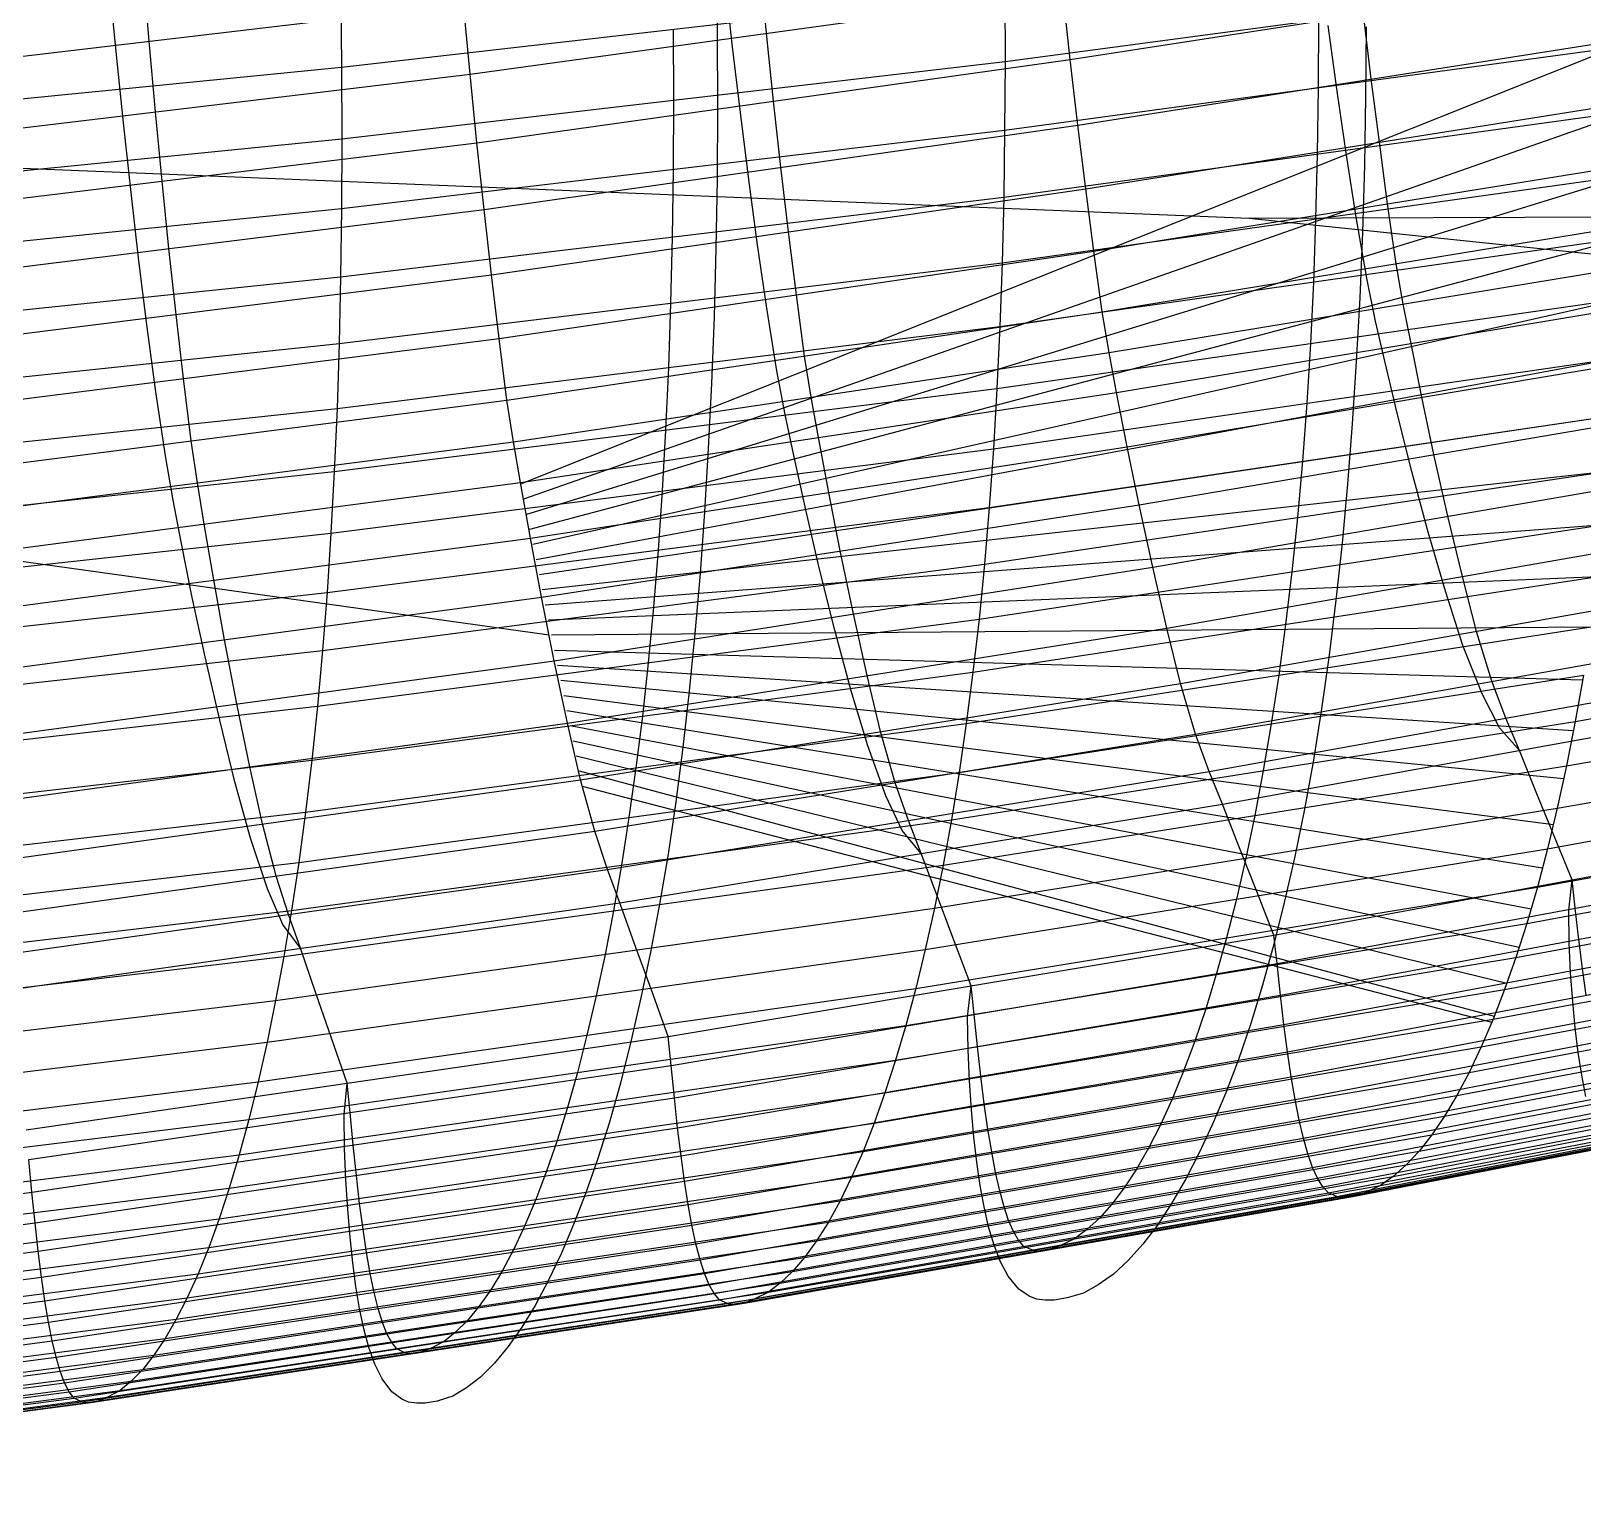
# Model space of a CAD drawing. Extents: x -530 to 530, y -2 to 255.
# Drawn here: x 273 to 325.9, y 14.5 to 64.3 of the extents above; entities that cross this region are included whole.
import ezdxf

# ---------------------------------------------------------------- set-up
doc = ezdxf.new("R2010")
doc.units = 0
doc.header["$MEASUREMENT"] = 0
doc.layers.add('default', color=7, linetype='Continuous')

msp = doc.modelspace()

# ---------------------------------------------------------------- linework, layer by layer
at = {"layer": 'default', "color": 4, "linetype": 'Continuous'}
for p, q in [((296.333, 66.672, 36.774), (296.362, 64.143, 36.91)), ((296.871, 63.816, 90.392), (296.606, 66.203, 90.709)), ((275.878, 63.569, 80.078), (275.634, 66.054, 80.397)), ((296.362, 64.143, 36.91), (296.374, 61.66, 37.085)), ((317.482, 62.214, 101.034), (317.18, 64.446, 101.38)), ((318.473, 64.411, 49.338), (318.454, 62.024, 49.559)), ((276.127, 61.136, 79.745), (275.878, 63.569, 80.078)), ((289.663, 48.837, 80.015), (327.525, 63.942, 59.089)), ((297.15, 61.482, 90.047), (296.871, 63.816, 90.392)), ((317.799, 60.039, 100.659), (317.482, 62.214, 101.034)), ((318.454, 62.024, 49.559), (318.41, 59.691, 49.826)), ((289.768, 48.322, 79.846), (327.49, 61.544, 59.341)), ((296.374, 61.66, 37.085), (296.356, 59.229, 37.311)), ((297.436, 59.202, 89.682), (297.15, 61.482, 90.047)), ((276.388, 58.757, 79.382), (276.127, 61.136, 79.745)), ((318.133, 57.926, 100.25), (317.799, 60.039, 100.659)), ((289.873, 47.807, 79.676), (327.433, 59.357, 59.615)), ((296.356, 59.229, 37.311), (296.315, 56.853, 37.586)), ((318.41, 59.691, 49.826), (318.344, 57.406, 50.134)), ((276.656, 56.433, 79), (276.388, 58.757, 79.382)), ((297.736, 56.98, 89.288), (297.436, 59.202, 89.682)), ((318.497, 55.839, 99.802), (318.133, 57.926, 100.25)), ((289.978, 47.292, 79.506), (327.352, 57.227, 59.929)), ((318.344, 57.406, 50.134), (318.252, 55.176, 50.483)), ((296.315, 56.853, 37.586), (296.252, 54.526, 37.902)), ((298.051, 54.822, 88.858), (297.736, 56.98, 89.288)), ((276.937, 54.168, 78.587), (276.656, 56.433, 79)), ((318.793, 54.379, 99.395), (318.497, 55.839, 99.802)), ((290.083, 46.777, 79.336), (327.247, 55.151, 60.281)), ((318.252, 55.176, 50.483), (318.137, 52.999, 50.873)), ((296.252, 54.526, 37.902), (296.166, 52.255, 38.262)), ((298.395, 52.69, 88.388), (298.051, 54.822, 88.858)), ((277.232, 51.969, 78.137), (276.937, 54.168, 78.587)), ((319.103, 53.016, 98.962), (318.793, 54.379, 99.395)), ((290.188, 46.262, 79.166), (327.119, 53.135, 60.67)), ((318.137, 52.999, 50.873), (317.998, 50.88, 51.304)), ((319.535, 51.199, 98.362), (319.103, 53.016, 98.962)), ((298.674, 51.199, 87.962), (298.395, 52.69, 88.388)), ((277.556, 49.795, 77.645), (277.232, 51.969, 78.137)), ((296.166, 52.255, 38.262), (296.057, 50.038, 38.665)), ((290.293, 45.747, 78.996), (326.967, 51.179, 61.097)), ((298.967, 49.806, 87.508), (298.674, 51.199, 87.962)), ((317.998, 50.88, 51.304), (317.835, 48.82, 51.775)), ((320.025, 49.261, 97.675), (319.535, 51.199, 98.362)), ((277.817, 48.275, 77.201), (277.556, 49.795, 77.645)), ((296.057, 50.038, 38.665), (295.927, 47.881, 39.11)), ((299.376, 47.95, 86.88), (298.967, 49.806, 87.508)), ((290.398, 45.232, 78.827), (326.793, 49.281, 61.56)), ((320.588, 47.187, 96.866), (320.025, 49.261, 97.675)), ((317.835, 48.82, 51.775), (317.649, 46.815, 52.286)), ((278.091, 46.855, 76.727), (277.817, 48.275, 77.201)), ((295.927, 47.881, 39.11), (295.774, 45.783, 39.596)), ((299.839, 45.969, 86.161), (299.376, 47.95, 86.88)), ((290.503, 44.717, 78.657), (326.595, 47.446, 62.06)), ((321.177, 45.173, 96.01), (320.588, 47.187, 96.866)), ((278.474, 44.962, 76.071), (278.091, 46.855, 76.727)), ((317.649, 46.815, 52.286), (317.438, 44.873, 52.838)), ((290.608, 44.203, 78.487), (326.377, 45.673, 62.593)), ((295.774, 45.783, 39.596), (295.599, 43.742, 40.125)), ((300.371, 43.849, 85.315), (299.839, 45.969, 86.161)), ((278.908, 42.942, 75.32), (278.474, 44.962, 76.071)), ((321.771, 43.333, 95.14), (321.177, 45.173, 96.01)), ((317.438, 44.873, 52.838), (317.206, 42.993, 53.426)), ((290.713, 43.688, 78.317), (326.136, 43.963, 63.162)), ((295.599, 43.742, 40.125), (295.401, 41.766, 40.696)), ((300.927, 41.788, 84.421), (300.371, 43.849, 85.315)), ((279.407, 40.781, 74.437), (278.908, 42.942, 75.32)), ((290.818, 43.173, 78.147), (325.847, 42.159, 63.823)), ((317.206, 42.993, 53.426), (316.955, 41.171, 54.045)), ((322.421, 41.676, 94.149), (321.771, 43.333, 95.14)), ((290.923, 42.658, 77.977), (325.536, 40.436, 64.52)), ((291.028, 42.143, 77.808), (325.203, 38.791, 65.249)), ((301.489, 39.907, 83.511), (300.927, 41.788, 84.421)), ((291.133, 41.628, 77.638), (324.85, 37.229, 66.008)), ((295.401, 41.766, 40.696), (295.184, 39.852, 41.305)), ((323.014, 40.518, 93.208), (322.421, 41.676, 94.149)), ((279.929, 38.68, 73.504), (279.407, 40.781, 74.437)), ((291.238, 41.113, 77.468), (324.478, 35.75, 66.795)), ((316.955, 41.171, 54.045), (316.679, 39.419, 54.708)), ((291.344, 40.598, 77.298), (324.089, 34.356, 67.605)), ((323.694, 39.748, 92.094), (323.014, 40.518, 93.208)), ((291.449, 40.083, 77.128), (323.684, 33.048, 68.438)), ((295.184, 39.852, 41.305), (294.948, 37.998, 41.946)), ((302.102, 38.21, 82.478), (301.489, 39.907, 83.511)), ((324.291, 38.279, 91.179), (323.694, 39.748, 92.094)), ((291.554, 39.568, 76.959), (323.265, 31.827, 69.289)), ((316.679, 39.419, 54.708), (316.369, 37.748, 55.427)), ((280.456, 36.761, 72.555), (279.929, 38.68, 73.504)), ((291.659, 39.053, 76.789), (322.834, 30.694, 70.155)), ((291.764, 38.538, 76.619), (322.754, 30.497, 70.314)), ((302.661, 37.021, 81.499), (302.102, 38.21, 82.478)), ((324.89, 36.81, 90.264), (324.291, 38.279, 91.179)), ((294.948, 37.998, 41.946), (294.689, 36.215, 42.632)), ((316.369, 37.748, 55.427), (316.038, 36.144, 56.181)), ((303.309, 36.239, 80.325), (302.661, 37.021, 81.499)), ((281.032, 35.032, 71.477), (280.456, 36.761, 72.555)), ((325.488, 35.341, 89.35), (324.89, 36.81, 90.264)), ((294.689, 36.215, 42.632), (294.398, 34.514, 43.377)), ((303.875, 34.737, 79.368), (303.309, 36.239, 80.325)), ((316.038, 36.144, 56.181), (315.688, 34.612, 56.965)), ((281.556, 33.821, 70.455), (281.032, 35.032, 71.477)), ((325.383, 34.314, 89.611), (325.488, 35.341, 89.35)), ((294.398, 34.514, 43.377), (294.089, 32.882, 44.158)), ((304.442, 33.235, 78.41), (303.875, 34.737, 79.368)), ((315.688, 34.612, 56.965), (315.326, 33.147, 57.767)), ((325.391, 33.207, 89.685), (325.383, 34.314, 89.611)), ((282.158, 33.012, 69.245), (281.556, 33.821, 70.455)), ((282.689, 31.48, 68.247), (282.158, 33.012, 69.245)), ((294.089, 32.882, 44.158), (293.76, 31.323, 44.97)), ((305.008, 31.733, 77.452), (304.442, 33.235, 78.41)), ((315.326, 33.147, 57.767), (314.944, 31.759, 58.601)), ((325.44, 32.17, 89.684), (325.391, 33.207, 89.685)), ((304.893, 30.679, 77.753), (305.008, 31.733, 77.452)), ((314.944, 31.759, 58.601), (314.547, 30.445, 59.459)), ((325.509, 31.2, 89.641), (325.44, 32.17, 89.684)), ((283.221, 29.947, 67.249), (282.689, 31.48, 68.247)), ((293.76, 31.323, 44.97), (293.421, 29.832, 45.802)), ((325.596, 30.298, 89.562), (325.509, 31.2, 89.641)), ((304.906, 29.552, 77.818), (304.893, 30.679, 77.753)), ((314.547, 30.445, 59.459), (314.122, 29.227, 60.362)), ((325.7, 29.461, 89.451), (325.596, 30.298, 89.562)), ((283.752, 28.415, 66.251), (283.221, 29.947, 67.249)), ((293.421, 29.832, 45.802), (293.063, 28.421, 46.666)), ((304.955, 28.493, 77.81), (304.906, 29.552, 77.818)), ((314.122, 29.227, 60.362), (313.688, 28.082, 61.274)), ((325.82, 28.685, 89.306), (325.7, 29.461, 89.451)), ((325.96, 27.965, 89.122), (325.82, 28.685, 89.306)), ((283.653, 27.345, 66.543), (283.752, 28.415, 66.251)), ((293.063, 28.421, 46.666), (292.691, 27.084, 47.556)), ((305.022, 27.503, 77.761), (304.955, 28.493, 77.81)), ((313.688, 28.082, 61.274), (313.241, 27.022, 62.205)), ((305.105, 26.581, 77.676), (305.022, 27.503, 77.761)), ((283.663, 26.195, 66.613), (283.653, 27.345, 66.543)), ((292.691, 27.084, 47.556), (292.292, 25.845, 48.491)), ((313.241, 27.022, 62.205), (312.785, 26.038, 63.151)), ((305.204, 25.727, 77.557), (305.105, 26.581, 77.676)), ((283.708, 25.117, 66.605), (283.663, 26.195, 66.613)), ((312.785, 26.038, 63.151), (312.318, 25.129, 64.106)), ((292.292, 25.845, 48.491), (291.886, 24.68, 49.437)), ((305.318, 24.934, 77.403), (305.204, 25.727, 77.557)), ((283.77, 24.108, 66.554), (283.708, 25.117, 66.605)), ((305.452, 24.198, 77.208), (305.318, 24.934, 77.403)), ((312.318, 25.129, 64.106), (311.842, 24.311, 65.074)), ((291.886, 24.68, 49.437), (291.467, 23.602, 50.402)), ((283.848, 23.168, 66.464), (283.77, 24.108, 66.554)), ((305.609, 23.518, 76.965), (305.452, 24.198, 77.208)), ((311.842, 24.311, 65.074), (311.359, 23.576, 66.051)), ((291.467, 23.602, 50.402), (291.039, 22.602, 51.383)), ((305.794, 22.893, 76.664), (305.609, 23.518, 76.965)), ((311.359, 23.576, 66.051), (310.864, 22.933, 67.04)), ((283.94, 22.298, 66.34), (283.848, 23.168, 66.464)), ((306.013, 22.33, 76.293), (305.794, 22.893, 76.664)), ((310.864, 22.933, 67.04), (310.365, 22.374, 68.031)), ((284.048, 21.49, 66.178), (283.94, 22.298, 66.34)), ((291.039, 22.602, 51.383), (290.603, 21.677, 52.375)), ((306.278, 21.84, 75.831), (306.013, 22.33, 76.293)), ((310.365, 22.374, 68.031), (309.859, 21.908, 69.032)), ((306.633, 21.403, 75.202), (306.278, 21.84, 75.831)), ((309.859, 21.908, 69.032), (309.343, 21.546, 70.033)), ((284.173, 20.741, 65.976), (284.048, 21.49, 66.178)), ((290.603, 21.677, 52.375), (290.157, 20.846, 53.378)), ((306.993, 21.159, 74.517), (306.633, 21.403, 75.202)), ((307.24, 21.061, 74.063), (306.993, 21.159, 74.517)), ((308.843, 21.263, 71.016), (308.282, 21.097, 72.079)), ((309.343, 21.546, 70.033), (308.843, 21.263, 71.016)), ((284.319, 20.049, 65.723), (284.173, 20.741, 65.976)), ((290.157, 20.846, 53.378), (289.703, 20.099, 54.392)), ((307.535, 21.024, 73.499), (307.24, 21.061, 74.063)), ((307.843, 21.024, 72.921), (307.535, 21.024, 73.499)), ((308.282, 21.097, 72.079), (307.843, 21.024, 72.921)), ((289.703, 20.099, 54.392), (289.24, 19.445, 55.418)), ((284.493, 19.412, 65.41), (284.319, 20.049, 65.723)), ((284.698, 18.839, 65.023), (284.493, 19.412, 65.41)), ((289.24, 19.445, 55.418), (288.773, 18.878, 56.446)), ((284.946, 18.34, 64.544), (284.698, 18.839, 65.023)), ((288.773, 18.878, 56.446), (288.298, 18.404, 57.485)), ((285.278, 17.897, 63.891), (284.946, 18.34, 64.544)), ((287.815, 18.036, 58.524), (287.347, 17.75, 59.545)), ((288.298, 18.404, 57.485), (287.815, 18.036, 58.524)), ((285.614, 17.647, 63.18), (285.278, 17.897, 63.891)), ((285.845, 17.547, 62.71), (285.614, 17.647, 63.18)), ((286.121, 17.51, 62.125), (285.845, 17.547, 62.71)), ((286.409, 17.508, 61.524), (286.121, 17.51, 62.125)), ((286.821, 17.582, 60.649), (286.409, 17.508, 61.524)), ((287.347, 17.75, 59.545), (286.821, 17.582, 60.649))]:
    msp.add_line(p, q, dxfattribs=at)
at = {"layer": 'default', "color": 7, "linetype": 'Continuous'}
for p, q in [((277.007, 63.919, 77.664), (276.799, 66.381, 77.907)), ((298.044, 64.186, 88.127), (297.814, 66.552, 88.378)), ((316.852, 64.652, 52.378), (316.84, 62.335, 52.584)), ((318.648, 62.63, 98.986), (318.384, 64.839, 99.267)), ((294.858, 64.325, 40.046), (294.868, 61.909, 40.215)), ((298.283, 61.875, 87.856), (298.044, 64.186, 88.127)), ((277.222, 61.507, 77.4), (277.007, 63.919, 77.664)), ((318.921, 60.475, 98.685), (318.648, 62.63, 98.986)), ((294.868, 61.909, 40.215), (294.856, 59.548, 40.425)), ((298.532, 59.619, 87.56), (298.283, 61.875, 87.856)), ((316.84, 62.335, 52.584), (316.806, 60.071, 52.824)), ((277.446, 59.152, 77.114), (277.222, 61.507, 77.4)), ((319.204, 58.378, 98.363), (318.921, 60.475, 98.685)), ((316.806, 60.071, 52.824), (316.751, 57.862, 53.103)), ((294.856, 59.548, 40.425), (294.825, 57.242, 40.672)), ((298.791, 57.418, 87.241), (298.532, 59.619, 87.56)), ((277.679, 56.852, 76.803), (277.446, 59.152, 77.114)), ((319.496, 56.335, 98.02), (319.204, 58.378, 98.363)), ((316.751, 57.862, 53.103), (316.672, 55.712, 53.422)), ((294.825, 57.242, 40.672), (294.772, 54.992, 40.959)), ((299.058, 55.276, 86.902), (298.791, 57.418, 87.241)), ((277.922, 54.608, 76.469), (277.679, 56.852, 76.803)), ((319.738, 54.96, 97.711), (319.496, 56.335, 98.02)), ((316.672, 55.712, 53.422), (316.57, 53.615, 53.78)), ((299.335, 53.189, 86.54), (299.058, 55.276, 86.902)), ((278.172, 52.425, 76.113), (277.922, 54.608, 76.469)), ((294.772, 54.992, 40.959), (294.698, 52.801, 41.287)), ((320.001, 53.618, 97.365), (319.738, 54.96, 97.711)), ((316.57, 53.615, 53.78), (316.445, 51.58, 54.176)), ((320.371, 51.786, 96.871), (320.001, 53.618, 97.365)), ((299.564, 51.785, 86.216), (299.335, 53.189, 86.54)), ((278.432, 50.297, 75.734), (278.172, 52.425, 76.113)), ((294.698, 52.801, 41.287), (294.602, 50.665, 41.657)), ((299.812, 50.413, 85.852), (299.564, 51.785, 86.216)), ((316.445, 51.58, 54.176), (316.298, 49.605, 54.61)), ((320.783, 49.835, 96.314), (320.371, 51.786, 96.871)), ((278.646, 48.866, 75.395), (278.432, 50.297, 75.734)), ((294.602, 50.665, 41.657), (294.485, 48.592, 42.067)), ((300.163, 48.542, 85.333), (299.812, 50.413, 85.852)), ((321.259, 47.734, 95.659), (320.783, 49.835, 96.314)), ((316.298, 49.605, 54.61), (316.129, 47.688, 55.082)), ((278.879, 47.467, 75.014), (278.646, 48.866, 75.395)), ((294.485, 48.592, 42.067), (294.347, 46.58, 42.515)), ((300.553, 46.548, 84.748), (300.163, 48.542, 85.333)), ((316.129, 47.688, 55.082), (315.937, 45.835, 55.592)), ((321.753, 45.68, 94.969), (321.259, 47.734, 95.659)), ((279.208, 45.56, 74.472), (278.879, 47.467, 75.014)), ((294.347, 46.58, 42.515), (294.188, 44.628, 43.003)), ((301.004, 44.402, 84.061), (300.553, 46.548, 84.748)), ((279.574, 43.526, 73.86), (279.208, 45.56, 74.472)), ((315.937, 45.835, 55.592), (315.725, 44.045, 56.135)), ((322.235, 43.81, 94.286), (321.753, 45.68, 94.969)), ((294.188, 44.628, 43.003), (294.008, 42.741, 43.531)), ((301.471, 42.303, 83.338), (301.004, 44.402, 84.061)), ((315.725, 44.045, 56.135), (315.492, 42.318, 56.714)), ((279.996, 41.338, 73.143), (279.574, 43.526, 73.86)), ((322.759, 42.108, 93.518), (322.235, 43.81, 94.286)), ((294.008, 42.741, 43.531), (293.809, 40.918, 44.094)), ((315.492, 42.318, 56.714), (315.239, 40.657, 57.325)), ((301.928, 40.392, 82.621), (301.471, 42.303, 83.338)), ((323.235, 40.854, 92.797), (322.759, 42.108, 93.518)), ((280.435, 39.198, 72.387), (279.996, 41.338, 73.143)), ((293.809, 40.918, 44.094), (293.589, 39.159, 44.693)), ((323.694, 39.748, 92.094), (323.235, 40.854, 92.797)), ((302.423, 38.652, 81.817), (301.928, 40.392, 82.621)), ((315.239, 40.657, 57.325), (314.967, 39.063, 57.965)), ((324.291, 38.279, 91.179), (323.694, 39.748, 92.094)), ((280.863, 37.249, 71.639), (280.435, 39.198, 72.387)), ((293.589, 39.159, 44.693), (293.352, 37.468, 45.326)), ((302.874, 37.369, 81.061), (302.423, 38.652, 81.817)), ((314.967, 39.063, 57.965), (314.679, 37.535, 58.633)), ((324.89, 36.81, 90.264), (324.291, 38.279, 91.179)), ((281.328, 35.474, 70.8), (280.863, 37.249, 71.639)), ((293.352, 37.468, 45.326), (293.097, 35.845, 45.991)), ((303.309, 36.239, 80.325), (302.874, 37.369, 81.061)), ((314.679, 37.535, 58.633), (314.373, 36.077, 59.329)), ((325.488, 35.341, 89.35), (324.89, 36.81, 90.264)), ((303.875, 34.737, 79.368), (303.309, 36.239, 80.325)), ((314.373, 36.077, 59.329), (314.051, 34.687, 60.049)), ((281.751, 34.166, 70.012), (281.328, 35.474, 70.8)), ((293.097, 35.845, 45.991), (292.826, 34.289, 46.683)), ((325.598, 34.382, 89.235), (325.488, 35.341, 89.35)), ((304.442, 33.235, 78.41), (303.875, 34.737, 79.368)), ((314.051, 34.687, 60.049), (313.715, 33.369, 60.79)), ((325.718, 33.316, 89.112), (325.598, 34.382, 89.235)), ((282.158, 33.012, 69.245), (281.751, 34.166, 70.012)), ((292.826, 34.289, 46.683), (292.539, 32.805, 47.405)), ((313.715, 33.369, 60.79), (313.366, 32.121, 61.551)), ((325.84, 32.324, 88.98), (325.718, 33.316, 89.112)), ((282.689, 31.48, 68.247), (282.158, 33.012, 69.245)), ((292.539, 32.805, 47.405), (292.237, 31.389, 48.152)), ((305.008, 31.733, 77.452), (304.442, 33.235, 78.41)), ((325.966, 31.406, 88.836), (325.84, 32.324, 88.98)), ((305.113, 30.754, 77.33), (305.008, 31.733, 77.452)), ((313.366, 32.121, 61.551), (313.005, 30.948, 62.329)), ((283.221, 29.947, 67.249), (282.689, 31.48, 68.247)), ((292.237, 31.389, 48.152), (291.922, 30.048, 48.921)), ((305.226, 29.665, 77.201), (305.113, 30.754, 77.33)), ((313.005, 30.948, 62.329), (312.632, 29.847, 63.123)), ((283.752, 28.415, 66.251), (283.221, 29.947, 67.249)), ((291.922, 30.048, 48.921), (291.594, 28.778, 49.71)), ((305.341, 28.652, 77.061), (305.226, 29.665, 77.201)), ((312.632, 29.847, 63.123), (312.25, 28.822, 63.928)), ((291.594, 28.778, 49.71), (291.255, 27.584, 50.518)), ((305.46, 27.713, 76.909), (305.341, 28.652, 77.061)), ((312.25, 28.822, 63.928), (311.86, 27.871, 64.743)), ((283.85, 27.417, 66.123), (283.752, 28.415, 66.251)), ((291.255, 27.584, 50.518), (290.905, 26.464, 51.343)), ((305.584, 26.852, 76.742), (305.46, 27.713, 76.909)), ((311.86, 27.871, 64.743), (311.461, 26.997, 65.57)), ((283.956, 26.307, 65.987), (283.85, 27.417, 66.123)), ((311.461, 26.997, 65.57), (311.056, 26.203, 66.402)), ((290.905, 26.464, 51.343), (290.547, 25.421, 52.179)), ((305.712, 26.071, 76.56), (305.584, 26.852, 76.742)), ((284.064, 25.274, 65.84), (283.956, 26.307, 65.987)), ((305.845, 25.367, 76.362), (305.712, 26.071, 76.56)), ((311.056, 26.203, 66.402), (310.645, 25.485, 67.239)), ((290.547, 25.421, 52.179), (290.181, 24.453, 53.026)), ((310.645, 25.485, 67.239), (310.228, 24.848, 68.08)), ((284.176, 24.317, 65.68), (284.064, 25.274, 65.84)), ((305.985, 24.743, 76.145), (305.845, 25.367, 76.362)), ((290.181, 24.453, 53.026), (289.806, 23.565, 53.884)), ((306.133, 24.201, 75.908), (305.985, 24.743, 76.145)), ((310.228, 24.848, 68.08), (309.806, 24.292, 68.925)), ((284.291, 23.44, 65.505), (284.176, 24.317, 65.68)), ((306.289, 23.739, 75.647), (306.133, 24.201, 75.908)), ((309.383, 23.815, 69.767), (308.947, 23.422, 70.624)), ((309.806, 24.292, 68.925), (309.383, 23.815, 69.767)), ((284.411, 22.643, 65.315), (284.291, 23.44, 65.505)), ((289.806, 23.565, 53.884), (289.426, 22.757, 54.749)), ((306.453, 23.361, 75.365), (306.289, 23.739, 75.647)), ((306.627, 23.065, 75.059), (306.453, 23.361, 75.365)), ((308.947, 23.422, 70.624), (308.535, 23.112, 71.431)), ((289.426, 22.757, 54.749), (289.04, 22.028, 55.619)), ((306.811, 22.856, 74.724), (306.627, 23.065, 75.059)), ((307.083, 22.733, 74.219), (306.811, 22.856, 74.724)), ((307.675, 22.748, 73.092), (307.436, 22.707, 73.551)), ((308.058, 22.887, 72.355), (307.675, 22.748, 73.092)), ((308.535, 23.112, 71.431), (308.058, 22.887, 72.355)), ((284.537, 21.926, 65.108), (284.411, 22.643, 65.315)), ((307.208, 22.693, 73.984), (307.083, 22.733, 74.219)), ((307.436, 22.707, 73.551), (307.208, 22.693, 73.984)), ((284.668, 21.289, 64.882), (284.537, 21.926, 65.108)), ((289.04, 22.028, 55.619), (288.649, 21.379, 56.493)), ((284.806, 20.736, 64.634), (284.668, 21.289, 64.882)), ((288.649, 21.379, 56.493), (288.253, 20.814, 57.37)), ((284.953, 20.265, 64.362), (284.806, 20.736, 64.634)), ((288.253, 20.814, 57.37), (287.855, 20.331, 58.245)), ((285.107, 19.879, 64.067), (284.953, 20.265, 64.362)), ((287.855, 20.331, 58.245), (287.447, 19.932, 59.137)), ((285.27, 19.577, 63.749), (285.107, 19.879, 64.067)), ((285.443, 19.363, 63.401), (285.27, 19.577, 63.749)), ((287.06, 19.618, 59.975), (286.612, 19.39, 60.937)), ((287.447, 19.932, 59.137), (287.06, 19.618, 59.975)), ((285.698, 19.237, 62.875), (285.443, 19.363, 63.401)), ((285.815, 19.196, 62.63), (285.698, 19.237, 62.875)), ((286.029, 19.209, 62.18), (285.815, 19.196, 62.63)), ((286.254, 19.25, 61.703), (286.029, 19.209, 62.18)), ((286.612, 19.39, 60.937), (286.254, 19.25, 61.703))]:
    msp.add_line(p, q, dxfattribs=at)
at = {"layer": 'default', "color": 3, "linetype": 'Continuous'}
for p, q in [((308.392, 63.294, 93.629), (328.377, 66.384, 104.904)), ((287.943, 62.791, 82.362), (308.146, 65.582, 93.893)), ((308.392, 63.294, 93.629), (308.146, 65.582, 93.893)), ((266.294, 62.656, 72.709), (287.72, 65.181, 82.62)), ((287.943, 62.791, 82.362), (287.72, 65.181, 82.62)), ((308.649, 61.06, 93.341), (328.646, 64.2, 104.632)), ((288.174, 60.457, 82.083), (308.392, 63.294, 93.629)), ((308.649, 61.06, 93.341), (308.392, 63.294, 93.629)), ((266.502, 60.223, 72.438), (287.943, 62.791, 82.362)), ((288.174, 60.457, 82.083), (287.943, 62.791, 82.362)), ((308.916, 58.881, 93.031), (328.927, 62.069, 104.338)), ((288.415, 58.178, 81.778), (308.649, 61.06, 93.341)), ((308.916, 58.881, 93.031), (308.649, 61.06, 93.341)), ((266.718, 57.846, 72.146), (288.174, 60.457, 82.083)), ((288.415, 58.178, 81.778), (288.174, 60.457, 82.083)), ((309.192, 56.761, 92.7), (329.216, 59.995, 104.026)), ((288.666, 55.955, 81.451), (308.916, 58.881, 93.031)), ((309.192, 56.761, 92.7), (308.916, 58.881, 93.031)), ((266.944, 55.526, 71.827), (288.415, 58.178, 81.778)), ((288.666, 55.955, 81.451), (288.415, 58.178, 81.778)), ((309.477, 54.695, 92.348), (329.515, 57.975, 103.692)), ((288.925, 53.791, 81.103), (309.192, 56.761, 92.7)), ((309.477, 54.695, 92.348), (309.192, 56.761, 92.7)), ((309.713, 53.305, 92.032), (329.763, 56.616, 103.391)), ((267.178, 53.262, 71.486), (288.666, 55.955, 81.451)), ((288.925, 53.791, 81.103), (288.666, 55.955, 81.451)), ((309.969, 51.947, 91.676), (330.032, 55.288, 103.053)), ((289.193, 51.683, 80.733), (309.477, 54.695, 92.348)), ((309.713, 53.305, 92.032), (309.477, 54.695, 92.348)), ((267.42, 51.058, 71.122), (288.925, 53.791, 81.103)), ((289.193, 51.683, 80.733), (288.925, 53.791, 81.103)), ((310.331, 50.095, 91.17), (330.411, 53.478, 102.572)), ((289.414, 50.265, 80.4), (309.713, 53.305, 92.032)), ((309.969, 51.947, 91.676), (309.713, 53.305, 92.032)), ((289.655, 48.879, 80.027), (309.969, 51.947, 91.676)), ((310.331, 50.095, 91.17), (309.969, 51.947, 91.676)), ((267.671, 48.911, 70.735), (289.193, 51.683, 80.733)), ((289.414, 50.265, 80.4), (289.193, 51.683, 80.733)), ((310.734, 48.121, 90.599), (330.833, 51.548, 102.028)), ((267.878, 47.467, 70.389), (289.414, 50.265, 80.4)), ((289.655, 48.879, 80.027), (289.414, 50.265, 80.4)), ((289.994, 46.989, 79.496), (310.331, 50.095, 91.17)), ((310.734, 48.121, 90.599), (310.331, 50.095, 91.17)), ((311.198, 45.997, 89.928), (331.32, 49.472, 101.39)), ((268.104, 46.055, 70), (289.655, 48.879, 80.027)), ((289.994, 46.989, 79.496), (289.655, 48.879, 80.027)), ((290.373, 44.974, 78.897), (310.734, 48.121, 90.599)), ((311.198, 45.997, 89.928), (310.734, 48.121, 90.599)), ((311.681, 43.92, 89.222), (331.826, 47.441, 100.717)), ((268.421, 44.13, 69.447), (289.994, 46.989, 79.496)), ((290.373, 44.974, 78.897), (289.994, 46.989, 79.496)), ((290.809, 42.807, 78.194), (311.198, 45.997, 89.928)), ((311.681, 43.92, 89.222), (311.198, 45.997, 89.928)), ((312.151, 42.029, 88.522), (332.319, 45.592, 100.051)), ((268.775, 42.078, 68.824), (290.373, 44.974, 78.897)), ((290.809, 42.807, 78.194), (290.373, 44.974, 78.897)), ((291.262, 40.686, 77.454), (311.681, 43.92, 89.222)), ((312.151, 42.029, 88.522), (311.681, 43.92, 89.222)), ((312.662, 40.307, 87.736), (332.855, 43.909, 99.301)), ((269.184, 39.87, 68.092), (290.809, 42.807, 78.194)), ((291.262, 40.686, 77.454), (290.809, 42.807, 78.194)), ((313.127, 39.038, 86.997), (333.342, 42.67, 98.597)), ((291.704, 38.755, 76.721), (312.151, 42.029, 88.522)), ((312.662, 40.307, 87.736), (312.151, 42.029, 88.522)), ((313.575, 37.919, 86.277), (333.812, 41.577, 97.91)), ((269.608, 37.709, 67.321), (291.262, 40.686, 77.454)), ((291.704, 38.755, 76.721), (291.262, 40.686, 77.454)), ((292.185, 36.997, 75.898), (312.662, 40.307, 87.736)), ((313.127, 39.038, 86.997), (312.662, 40.307, 87.736)), ((270.022, 35.742, 66.558), (291.704, 38.755, 76.721)), ((292.185, 36.997, 75.898), (291.704, 38.755, 76.721)), ((292.621, 35.701, 75.125), (313.127, 39.038, 86.997)), ((313.575, 37.919, 86.277), (313.127, 39.038, 86.997)), ((293.042, 34.559, 74.373), (313.575, 37.919, 86.277)), ((270.471, 33.951, 65.702), (292.185, 36.997, 75.898)), ((292.621, 35.701, 75.125), (292.185, 36.997, 75.898)), ((270.88, 32.63, 64.9), (292.621, 35.701, 75.125)), ((293.042, 34.559, 74.373), (292.621, 35.701, 75.125)), ((271.274, 31.465, 64.118), (293.042, 34.559, 74.373))]:
    msp.add_line(p, q, dxfattribs=at)
at = {"layer": 'default', "color": 5, "linetype": 'Continuous'}
for p, q in [((283.56, 63.031, 34.403), (306.156, 65.619, 45.689)), ((306.156, 65.619, 45.689), (306.166, 63.224, 45.856)), ((306.166, 63.224, 45.856), (327.537, 66.079, 58.901)), ((283.532, 65.52, 34.268), (283.56, 63.031, 34.403)), ((306.154, 60.884, 46.064), (327.525, 63.785, 59.103)), ((259.525, 60.664, 25.387), (283.56, 63.031, 34.403)), ((283.56, 63.031, 34.403), (283.57, 60.594, 34.573)), ((283.57, 60.594, 34.573), (306.166, 63.224, 45.856)), ((306.166, 63.224, 45.856), (306.154, 60.884, 46.064)), ((306.122, 58.599, 46.308), (327.49, 61.544, 59.341)), ((283.558, 58.212, 34.785), (306.154, 60.884, 46.064)), ((306.154, 60.884, 46.064), (306.122, 58.599, 46.308)), ((259.534, 58.187, 25.56), (283.57, 60.594, 34.573)), ((283.57, 60.594, 34.573), (283.558, 58.212, 34.785)), ((306.068, 56.368, 46.591), (327.433, 59.357, 59.615)), ((259.523, 55.767, 25.777), (283.558, 58.212, 34.785)), ((283.527, 55.886, 35.036), (306.122, 58.599, 46.308)), ((283.558, 58.212, 34.785), (283.527, 55.886, 35.036)), ((306.122, 58.599, 46.308), (306.068, 56.368, 46.591)), ((305.992, 54.197, 46.915), (327.352, 57.227, 59.929)), ((283.477, 53.616, 35.327), (306.068, 56.368, 46.591)), ((306.068, 56.368, 46.591), (305.992, 54.197, 46.915)), ((259.494, 53.404, 26.033), (283.527, 55.886, 35.036)), ((283.527, 55.886, 35.036), (283.477, 53.616, 35.327)), ((305.893, 52.08, 47.279), (327.247, 55.151, 60.281)), ((283.405, 51.405, 35.66), (305.992, 54.197, 46.915)), ((305.992, 54.197, 46.915), (305.893, 52.08, 47.279)), ((259.448, 51.098, 26.332), (283.477, 53.616, 35.327)), ((283.477, 53.616, 35.327), (283.405, 51.405, 35.66)), ((305.772, 50.024, 47.682), (327.119, 53.135, 60.67)), ((283.312, 49.251, 36.036), (305.893, 52.08, 47.279)), ((305.893, 52.08, 47.279), (305.772, 50.024, 47.682)), ((259.381, 48.852, 26.673), (283.405, 51.405, 35.66)), ((283.405, 51.405, 35.66), (283.312, 49.251, 36.036)), ((305.63, 48.03, 48.124), (326.967, 51.179, 61.097)), ((283.198, 47.159, 36.451), (305.772, 50.024, 47.682)), ((305.772, 50.024, 47.682), (305.63, 48.03, 48.124)), ((259.296, 46.663, 27.059), (283.312, 49.251, 36.036)), ((283.312, 49.251, 36.036), (283.198, 47.159, 36.451)), ((305.465, 46.096, 48.604), (326.793, 49.281, 61.56)), ((283.065, 45.13, 36.907), (305.63, 48.03, 48.124)), ((305.63, 48.03, 48.124), (305.465, 46.096, 48.604)), ((259.191, 44.538, 27.487), (283.198, 47.159, 36.451)), ((283.198, 47.159, 36.451), (283.065, 45.13, 36.907)), ((305.28, 44.225, 49.123), (326.595, 47.446, 62.06)), ((282.911, 43.161, 37.403), (305.465, 46.096, 48.604)), ((305.465, 46.096, 48.604), (305.28, 44.225, 49.123)), ((305.074, 42.417, 49.676), (326.377, 45.673, 62.593)), ((259.068, 42.477, 27.956), (283.065, 45.13, 36.907)), ((283.065, 45.13, 36.907), (282.911, 43.161, 37.403)), ((282.736, 41.257, 37.939), (305.28, 44.225, 49.123)), ((304.848, 40.674, 50.266), (326.136, 43.963, 63.162)), ((305.28, 44.225, 49.123), (305.074, 42.417, 49.676)), ((325.595, 40.738, 64.389), (346.397, 44.384, 76.974)), ((258.927, 40.477, 28.466), (282.911, 43.161, 37.403)), ((282.911, 43.161, 37.403), (282.736, 41.257, 37.939)), ((325.298, 39.225, 65.044), (346.086, 42.901, 77.602)), ((282.544, 39.419, 38.511), (305.074, 42.417, 49.676)), ((304.602, 38.997, 50.889), (325.875, 42.317, 63.761)), ((305.074, 42.417, 49.676), (304.848, 40.674, 50.266)), ((325.875, 42.317, 63.761), (325.595, 40.738, 64.389)), ((258.767, 38.544, 29.019), (282.736, 41.257, 37.939)), ((282.736, 41.257, 37.939), (282.544, 39.419, 38.511)), ((324.982, 37.78, 65.726), (345.756, 41.487, 78.257)), ((304.339, 37.388, 51.542), (325.595, 40.738, 64.389)), ((325.595, 40.738, 64.389), (325.298, 39.225, 65.044)), ((282.331, 37.645, 39.121), (304.848, 40.674, 50.266)), ((304.848, 40.674, 50.266), (304.602, 38.997, 50.889)), ((324.651, 36.403, 66.432), (345.41, 40.138, 78.933)), ((258.589, 36.676, 29.608), (282.544, 39.419, 38.511)), ((282.544, 39.419, 38.511), (282.331, 37.645, 39.121)), ((304.059, 35.845, 52.223), (325.298, 39.225, 65.044)), ((325.298, 39.225, 65.044), (324.982, 37.78, 65.726)), ((282.101, 35.939, 39.764), (304.602, 38.997, 50.889)), ((304.602, 38.997, 50.889), (304.339, 37.388, 51.542)), ((324.305, 35.097, 67.158), (345.048, 38.859, 79.63)), ((258.394, 34.875, 30.237), (282.331, 37.645, 39.121)), ((282.331, 37.645, 39.121), (282.101, 35.939, 39.764)), ((303.763, 34.373, 52.932), (324.982, 37.78, 65.726)), ((323.945, 33.861, 67.904), (344.671, 37.648, 80.345)), ((324.982, 37.78, 65.726), (324.651, 36.403, 66.432)), ((281.855, 34.302, 40.439), (304.339, 37.388, 51.542)), ((304.339, 37.388, 51.542), (304.059, 35.845, 52.223)), ((323.572, 32.699, 68.666), (344.281, 36.509, 81.076)), ((303.451, 32.97, 53.666), (324.651, 36.403, 66.432)), ((315.435, 32.491, 83.35), (335.761, 36.273, 95.119)), ((324.651, 36.403, 66.432), (324.305, 35.097, 67.158)), ((258.183, 33.142, 30.901), (282.101, 35.939, 39.764)), ((281.592, 32.733, 41.144), (304.059, 35.845, 52.223)), ((282.101, 35.939, 39.764), (281.855, 34.302, 40.439)), ((304.059, 35.845, 52.223), (303.763, 34.373, 52.932)), ((323.188, 31.609, 69.444), (343.88, 35.441, 81.821)), ((303.126, 31.64, 54.422), (324.305, 35.097, 67.158)), ((315.552, 31.414, 83.225), (335.884, 35.219, 95)), ((324.305, 35.097, 67.158), (323.945, 33.861, 67.904)), ((281.314, 31.236, 41.878), (303.763, 34.373, 52.932)), ((303.763, 34.373, 52.932), (303.451, 32.97, 53.666)), ((322.795, 30.592, 70.234), (343.468, 34.445, 82.578)), ((257.956, 31.48, 31.597), (281.855, 34.302, 40.439)), ((281.855, 34.302, 40.439), (281.592, 32.733, 41.144)), ((302.787, 30.381, 55.198), (323.945, 33.861, 67.904)), ((315.671, 30.41, 83.089), (336.009, 34.238, 94.871)), ((323.945, 33.861, 67.904), (323.572, 32.699, 68.666)), ((315.435, 32.491, 83.35), (315.327, 33.461, 83.469)), ((315.794, 29.481, 82.94), (336.138, 33.33, 94.731)), ((322.393, 29.65, 71.032), (343.047, 33.521, 83.343)), ((281.022, 29.808, 42.638), (303.451, 32.97, 53.666)), ((303.451, 32.97, 53.666), (303.126, 31.64, 54.422)), ((257.715, 29.886, 32.325), (281.592, 32.733, 41.144)), ((281.592, 32.733, 41.144), (281.314, 31.236, 41.878)), ((294.79, 29.016, 71.31), (315.435, 32.491, 83.35)), ((302.437, 29.197, 55.991), (323.572, 32.699, 68.666)), ((315.552, 31.414, 83.225), (315.435, 32.491, 83.35)), ((315.921, 28.629, 82.778), (336.271, 32.496, 94.576)), ((321.981, 28.784, 71.842), (342.617, 32.672, 84.118)), ((323.572, 32.699, 68.666), (323.188, 31.609, 69.444)), ((316.053, 27.856, 82.6), (336.41, 31.74, 94.408)), ((321.563, 27.997, 72.657), (342.179, 31.9, 84.899)), ((257.46, 28.366, 33.083), (281.314, 31.236, 41.878)), ((280.717, 28.456, 43.42), (303.126, 31.64, 54.422)), ((281.314, 31.236, 41.878), (281.022, 29.808, 42.638)), ((294.899, 27.917, 71.178), (315.552, 31.414, 83.225)), ((302.076, 28.086, 56.801), (323.188, 31.609, 69.444)), ((303.126, 31.64, 54.422), (302.787, 30.381, 55.198)), ((315.671, 30.41, 83.089), (315.552, 31.414, 83.225)), ((321.139, 27.286, 73.477), (341.735, 31.203, 85.684)), ((323.188, 31.609, 69.444), (322.795, 30.592, 70.234)), ((316.191, 27.159, 82.407), (336.554, 31.059, 94.224)), ((280.4, 27.175, 44.223), (302.787, 30.381, 55.198)), ((295.011, 26.893, 71.034), (315.671, 30.41, 83.089)), ((301.706, 27.051, 57.623), (322.795, 30.592, 70.234)), ((302.787, 30.381, 55.198), (302.437, 29.197, 55.991)), ((315.794, 29.481, 82.94), (315.671, 30.41, 83.089)), ((316.335, 26.541, 82.195), (336.706, 30.455, 94.022)), ((320.71, 26.653, 74.301), (341.286, 30.582, 86.473)), ((322.795, 30.592, 70.234), (322.393, 29.65, 71.032)), ((257.192, 26.917, 33.867), (281.022, 29.808, 42.638)), ((281.022, 29.808, 42.638), (280.717, 28.456, 43.42)), ((294.79, 29.016, 71.31), (294.688, 30.006, 71.436)), ((301.328, 26.092, 58.455), (322.393, 29.65, 71.032)), ((316.487, 26.005, 81.963), (336.865, 29.931, 93.801)), ((320.275, 26.102, 75.128), (340.831, 30.041, 87.264)), ((322.393, 29.65, 71.032), (321.981, 28.784, 71.842)), ((280.072, 25.971, 45.045), (302.437, 29.197, 55.991)), ((295.127, 25.945, 70.878), (315.794, 29.481, 82.94)), ((302.437, 29.197, 55.991), (302.076, 28.086, 56.801)), ((315.921, 28.629, 82.778), (315.794, 29.481, 82.94)), ((316.648, 25.548, 81.709), (337.034, 29.484, 93.558)), ((316.818, 25.174, 81.432), (337.212, 29.119, 93.294)), ((319.389, 25.239, 76.792), (339.904, 29.194, 88.857)), ((319.838, 25.629, 75.952), (340.374, 29.577, 88.054)), ((272.91, 25.817, 60.935), (294.79, 29.016, 71.31)), ((294.899, 27.917, 71.178), (294.79, 29.016, 71.31)), ((295.246, 25.076, 70.707), (315.921, 28.629, 82.778)), ((300.941, 25.21, 59.298), (321.981, 28.784, 71.842)), ((316.053, 27.856, 82.6), (315.921, 28.629, 82.778)), ((316.997, 24.881, 81.133), (337.399, 28.833, 93.009)), ((317.187, 24.674, 80.806), (337.598, 28.632, 92.696)), ((318.472, 24.707, 78.487), (338.944, 28.669, 90.479)), ((318.965, 24.931, 77.582), (339.459, 28.891, 89.613)), ((321.981, 28.784, 71.842), (321.563, 27.997, 72.657)), ((256.911, 25.544, 34.674), (280.717, 28.456, 43.42)), ((279.734, 24.842, 45.884), (302.076, 28.086, 56.801)), ((280.717, 28.456, 43.42), (280.4, 27.175, 44.223)), ((302.076, 28.086, 56.801), (301.706, 27.051, 57.623)), ((317.467, 24.553, 80.311), (337.891, 28.514, 92.223)), ((317.596, 24.514, 80.081), (338.027, 28.476, 92.003)), ((317.831, 24.528, 79.657), (338.272, 28.492, 91.598)), ((318.078, 24.569, 79.208), (338.531, 28.532, 91.169)), ((273.012, 24.697, 60.796), (294.899, 27.917, 71.178)), ((295.011, 26.893, 71.034), (294.899, 27.917, 71.178)), ((295.37, 24.286, 70.52), (316.053, 27.856, 82.6)), ((300.549, 24.409, 60.147), (321.563, 27.997, 72.657)), ((316.191, 27.159, 82.407), (316.053, 27.856, 82.6)), ((321.563, 27.997, 72.657), (321.139, 27.286, 73.477)), ((256.62, 24.244, 35.504), (280.4, 27.175, 44.223)), ((279.387, 23.79, 46.735), (301.706, 27.051, 57.623)), ((280.4, 27.175, 44.223), (280.072, 25.971, 45.045)), ((295.499, 23.575, 70.317), (316.191, 27.159, 82.407)), ((300.15, 23.685, 61.002), (321.139, 27.286, 73.477)), ((301.706, 27.051, 57.623), (301.328, 26.092, 58.455)), ((316.335, 26.541, 82.195), (316.191, 27.159, 82.407)), ((321.139, 27.286, 73.477), (320.71, 26.653, 74.301)), ((273.117, 23.655, 60.646), (295.011, 26.893, 71.034)), ((295.127, 25.945, 70.878), (295.011, 26.893, 71.034)), ((295.635, 22.945, 70.095), (316.335, 26.541, 82.195)), ((299.746, 23.042, 61.86), (320.71, 26.653, 74.301)), ((316.487, 26.005, 81.963), (316.335, 26.541, 82.195)), ((320.71, 26.653, 74.301), (320.275, 26.102, 75.128)), ((256.319, 23.022, 36.353), (280.072, 25.971, 45.045)), ((273.225, 22.69, 60.482), (295.127, 25.945, 70.878)), ((279.033, 22.815, 47.597), (301.328, 26.092, 58.455)), ((280.072, 25.971, 45.045), (279.734, 24.842, 45.884)), ((295.246, 25.076, 70.707), (295.127, 25.945, 70.878)), ((295.778, 22.397, 69.852), (316.487, 26.005, 81.963)), ((299.338, 22.481, 62.722), (320.275, 26.102, 75.128)), ((301.328, 26.092, 58.455), (300.941, 25.21, 59.298)), ((316.648, 25.548, 81.709), (316.487, 26.005, 81.963)), ((320.275, 26.102, 75.128), (319.838, 25.629, 75.952)), ((273.012, 24.697, 60.796), (272.91, 25.817, 60.935)), ((295.929, 21.93, 69.586), (316.648, 25.548, 81.709)), ((298.927, 22.001, 63.581), (319.838, 25.629, 75.952)), ((316.818, 25.174, 81.432), (316.648, 25.548, 81.709)), ((319.838, 25.629, 75.952), (319.389, 25.239, 76.792)), ((273.337, 21.804, 60.304), (295.246, 25.076, 70.707)), ((278.671, 21.919, 48.47), (300.941, 25.21, 59.298)), ((295.37, 24.286, 70.52), (295.246, 25.076, 70.707)), ((296.089, 21.548, 69.297), (316.818, 25.174, 81.432)), ((296.257, 21.249, 68.985), (316.997, 24.881, 81.133)), ((298.106, 21.293, 65.28), (318.965, 24.931, 77.582)), ((298.505, 21.605, 64.456), (319.389, 25.239, 76.792)), ((300.941, 25.21, 59.298), (300.549, 24.409, 60.147)), ((316.997, 24.881, 81.133), (316.818, 25.174, 81.432)), ((317.187, 24.674, 80.806), (316.997, 24.881, 81.133)), ((318.965, 24.931, 77.582), (318.472, 24.707, 78.487)), ((319.389, 25.239, 76.792), (318.965, 24.931, 77.582)), ((249.837, 21.755, 52.651), (273.012, 24.697, 60.796)), ((256.008, 21.876, 37.22), (279.734, 24.842, 45.884)), ((273.117, 23.655, 60.646), (273.012, 24.697, 60.796)), ((278.303, 21.105, 49.35), (300.549, 24.409, 60.147)), ((279.734, 24.842, 45.884), (279.387, 23.79, 46.735)), ((296.436, 21.038, 68.643), (317.187, 24.674, 80.806)), ((296.699, 20.913, 68.126), (317.467, 24.553, 80.311)), ((296.82, 20.872, 67.886), (317.596, 24.514, 80.081)), ((297.04, 20.886, 67.445), (317.831, 24.528, 79.657)), ((297.273, 20.926, 66.976), (318.078, 24.569, 79.208)), ((297.643, 21.066, 66.224), (318.472, 24.707, 78.487)), ((300.549, 24.409, 60.147), (300.15, 23.685, 61.002)), ((317.467, 24.553, 80.311), (317.187, 24.674, 80.806)), ((317.596, 24.514, 80.081), (317.467, 24.553, 80.311)), ((317.831, 24.528, 79.657), (317.596, 24.514, 80.081)), ((318.078, 24.569, 79.208), (317.831, 24.528, 79.657)), ((318.472, 24.707, 78.487), (318.078, 24.569, 79.208)), ((273.453, 21, 60.11), (295.37, 24.286, 70.52)), ((295.499, 23.575, 70.317), (295.37, 24.286, 70.52)), ((249.933, 20.695, 52.495), (273.117, 23.655, 60.646)), ((255.69, 20.809, 38.099), (279.387, 23.79, 46.735)), ((273.225, 22.69, 60.482), (273.117, 23.655, 60.646)), ((273.574, 20.276, 59.899), (295.499, 23.575, 70.317)), ((277.929, 20.37, 50.236), (300.15, 23.685, 61.002)), ((279.387, 23.79, 46.735), (279.033, 22.815, 47.597)), ((295.635, 22.945, 70.095), (295.499, 23.575, 70.317)), ((300.15, 23.685, 61.002), (299.746, 23.042, 61.86)), ((255.364, 19.819, 38.989), (279.033, 22.815, 47.597)), ((273.701, 19.634, 59.668), (295.635, 22.945, 70.095)), ((277.551, 19.717, 51.125), (299.746, 23.042, 61.86)), ((279.033, 22.815, 47.597), (278.671, 21.919, 48.47)), ((295.778, 22.397, 69.852), (295.635, 22.945, 70.095)), ((299.746, 23.042, 61.86), (299.338, 22.481, 62.722)), ((250.031, 19.714, 52.324), (273.225, 22.69, 60.482)), ((273.337, 21.804, 60.304), (273.225, 22.69, 60.482)), ((273.835, 19.076, 59.415), (295.778, 22.397, 69.852)), ((277.168, 19.148, 52.019), (299.338, 22.481, 62.722)), ((295.929, 21.93, 69.586), (295.778, 22.397, 69.852)), ((299.338, 22.481, 62.722), (298.927, 22.001, 63.581)), ((250.134, 18.814, 52.138), (273.337, 21.804, 60.304)), ((255.032, 18.91, 39.893), (278.671, 21.919, 48.47)), ((273.453, 21, 60.11), (273.337, 21.804, 60.304)), ((273.976, 18.6, 59.138), (295.929, 21.93, 69.586)), ((276.784, 18.66, 52.909), (298.927, 22.001, 63.581)), ((278.671, 21.919, 48.47), (278.303, 21.105, 49.35)), ((296.089, 21.548, 69.297), (295.929, 21.93, 69.586)), ((298.927, 22.001, 63.581), (298.505, 21.605, 64.456)), ((274.125, 18.21, 58.838), (296.089, 21.548, 69.297)), ((274.283, 17.905, 58.514), (296.257, 21.249, 68.985)), ((276.015, 17.942, 54.671), (298.106, 21.293, 65.28)), ((276.389, 18.259, 53.817), (298.505, 21.605, 64.456)), ((296.257, 21.249, 68.985), (296.089, 21.548, 69.297)), ((296.436, 21.038, 68.643), (296.257, 21.249, 68.985)), ((298.106, 21.293, 65.28), (297.643, 21.066, 66.224)), ((298.505, 21.605, 64.456), (298.106, 21.293, 65.28)), ((250.241, 17.996, 51.937), (273.453, 21, 60.11)), ((254.694, 18.084, 40.802), (278.303, 21.105, 49.35)), ((273.574, 20.276, 59.899), (273.453, 21, 60.11)), ((274.45, 17.689, 58.159), (296.436, 21.038, 68.643)), ((274.697, 17.561, 57.623), (296.699, 20.913, 68.126)), ((274.81, 17.519, 57.374), (296.82, 20.872, 67.886)), ((275.017, 17.532, 56.916), (297.04, 20.886, 67.445)), ((275.234, 17.573, 56.43), (297.273, 20.926, 66.976)), ((275.581, 17.713, 55.649), (297.643, 21.066, 66.224)), ((278.303, 21.105, 49.35), (277.929, 20.37, 50.236)), ((296.699, 20.913, 68.126), (296.436, 21.038, 68.643)), ((296.82, 20.872, 67.886), (296.699, 20.913, 68.126)), ((297.04, 20.886, 67.445), (296.82, 20.872, 67.886)), ((297.273, 20.926, 66.976), (297.04, 20.886, 67.445)), ((297.643, 21.066, 66.224), (297.273, 20.926, 66.976)), ((250.352, 17.26, 51.717), (273.574, 20.276, 59.899)), ((254.351, 17.339, 41.717), (277.929, 20.37, 50.236)), ((273.701, 19.634, 59.668), (273.574, 20.276, 59.899)), ((277.929, 20.37, 50.236), (277.551, 19.717, 51.125)), ((250.468, 16.607, 51.477), (273.701, 19.634, 59.668)), ((254.003, 16.677, 42.637), (277.551, 19.717, 51.125)), ((273.835, 19.076, 59.415), (273.701, 19.634, 59.668)), ((277.551, 19.717, 51.125), (277.168, 19.148, 52.019)), ((250.591, 16.04, 51.215), (273.835, 19.076, 59.415)), ((253.652, 16.1, 43.561), (277.168, 19.148, 52.019)), ((273.976, 18.6, 59.138), (273.835, 19.076, 59.415)), ((277.168, 19.148, 52.019), (276.784, 18.66, 52.909)), ((250.721, 15.555, 50.928), (273.976, 18.6, 59.138)), ((253.299, 15.606, 44.482), (276.784, 18.66, 52.909)), ((274.125, 18.21, 58.838), (273.976, 18.6, 59.138)), ((276.784, 18.66, 52.909), (276.389, 18.259, 53.817)), ((250.858, 15.159, 50.617), (274.125, 18.21, 58.838)), ((252.936, 15.2, 45.421), (276.389, 18.259, 53.817)), ((274.283, 17.905, 58.514), (274.125, 18.21, 58.838)), ((276.389, 18.259, 53.817), (276.015, 17.942, 54.671)), ((251.002, 14.849, 50.281), (274.283, 17.905, 58.514)), ((251.156, 14.628, 49.913), (274.45, 17.689, 58.159)), ((251.382, 14.497, 49.358), (274.697, 17.561, 57.623)), ((251.487, 14.454, 49.101), (274.81, 17.519, 57.374)), ((251.676, 14.467, 48.626), (275.017, 17.532, 56.916)), ((251.876, 14.507, 48.124), (275.234, 17.573, 56.43)), ((252.195, 14.649, 47.316), (275.581, 17.713, 55.649)), ((252.593, 14.88, 46.304), (276.015, 17.942, 54.671)), ((274.45, 17.689, 58.159), (274.283, 17.905, 58.514)), ((274.697, 17.561, 57.623), (274.45, 17.689, 58.159)), ((274.81, 17.519, 57.374), (274.697, 17.561, 57.623)), ((275.017, 17.532, 56.916), (274.81, 17.519, 57.374)), ((275.234, 17.573, 56.43), (275.017, 17.532, 56.916)), ((275.581, 17.713, 55.649), (275.234, 17.573, 56.43)), ((276.015, 17.942, 54.671), (275.581, 17.713, 55.649))]:
    msp.add_line(p, q, dxfattribs=at)
at = {"layer": 'default', "color": 1, "linetype": 'Continuous'}
for p, q in [((203.781, 62.388, 355.903), (314.486, 57.891, 188.197)), ((314.486, 57.891, 188.197), (369.528, 58.064, 125.393)), ((314.486, 57.891, 188.197), (351.005, 54.06, 112.829)), ((255.839, 48.559, 162.255), (290.632, 43.686, 78.48)), ((313.575, 37.919, 86.277), (333.812, 41.577, 97.91)), ((293.042, 34.559, 74.373), (313.575, 37.919, 86.277)), ((314.159, 36.433, 85.341), (313.575, 37.919, 86.277)), ((315.327, 33.461, 83.469), (335.648, 37.222, 95.231)), ((314.743, 34.947, 84.405), (314.159, 36.433, 85.341)), ((315.327, 33.461, 83.469), (314.743, 34.947, 84.405)), ((271.274, 31.465, 64.118), (293.042, 34.559, 74.373)), ((293.591, 33.041, 73.394), (293.042, 34.559, 74.373)), ((294.688, 30.006, 71.436), (315.327, 33.461, 83.469)), ((294.14, 31.523, 72.415), (293.591, 33.041, 73.394)), ((294.688, 30.006, 71.436), (294.14, 31.523, 72.415)), ((272.815, 26.824, 61.066), (294.688, 30.006, 71.436))]:
    msp.add_line(p, q, dxfattribs=at)

doc.saveas('drawing.dxf')
